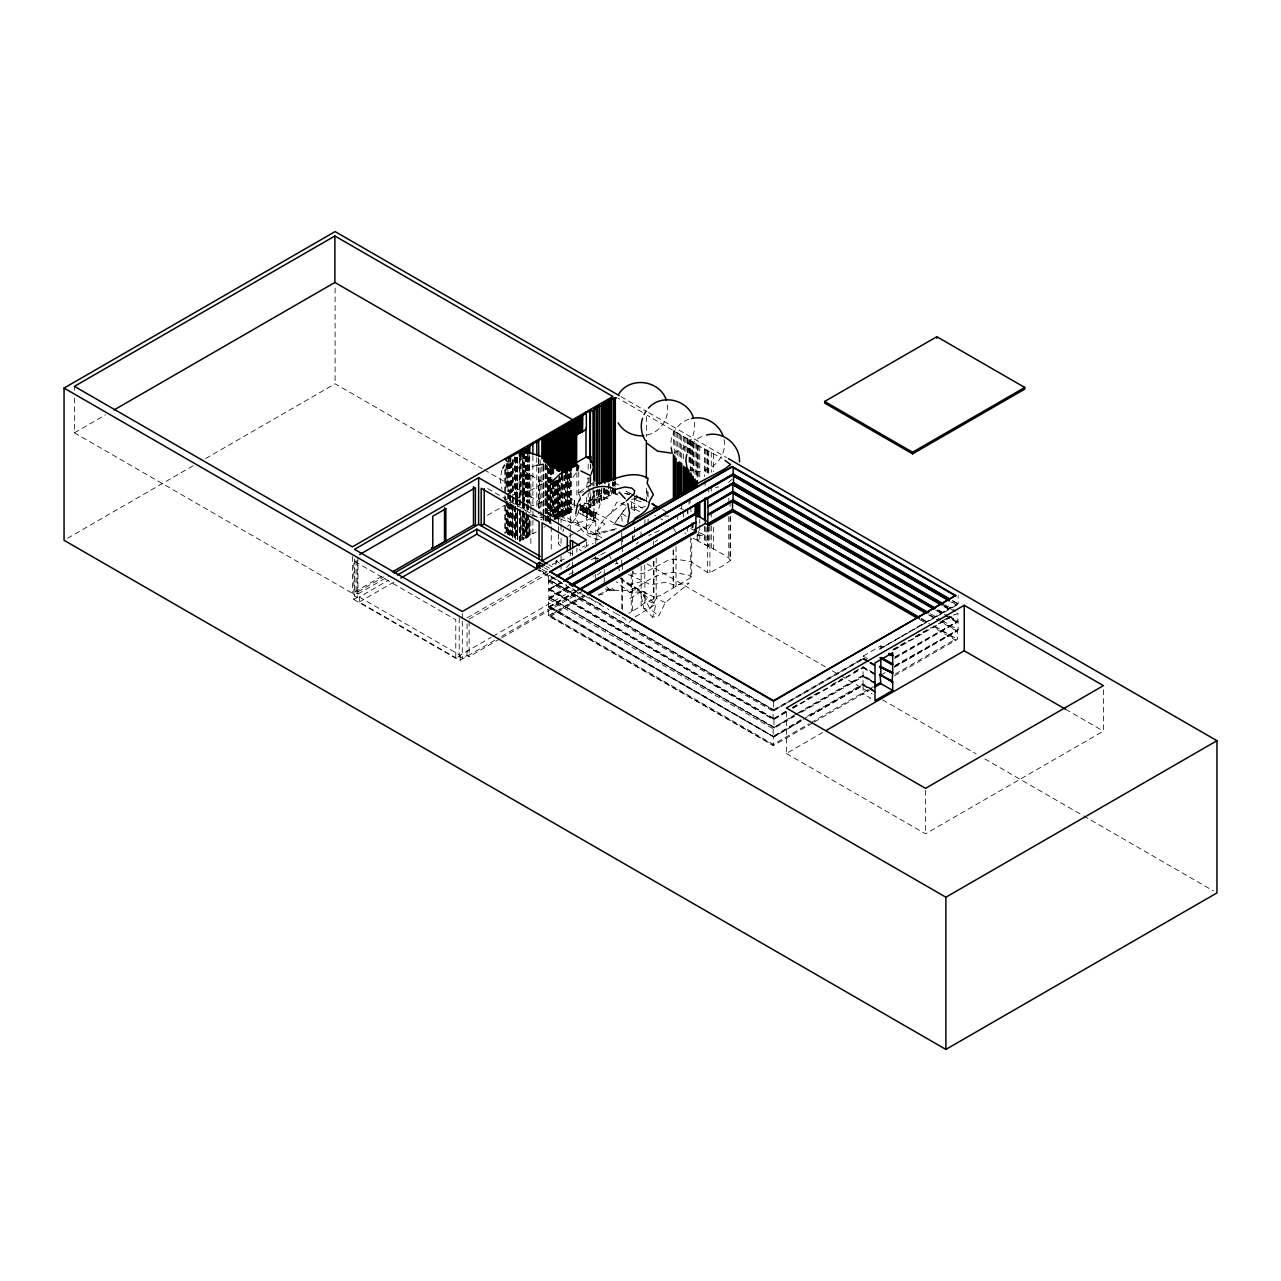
<?xml version="1.0" encoding="UTF-8"?>
<svg xmlns="http://www.w3.org/2000/svg" width="1281" height="1281" viewBox="0 0 1281 1281"><rect width="100%" height="100%" fill="white"/><g stroke="black" fill="none" stroke-linecap="round" stroke-linejoin="round"><path stroke-width="0.75" stroke-dasharray="5 3.75" d="M639.603 511.599L631.453 507.132L631.661 501.431M634.527 536.723L634.607 534.962M578.756 510.382C577.843 516.964 572.943 522.792 567.451 526.251M555.922 564.665L556.306 560.758L561.526 561.686M561.35 474.611L561.35 516.323L562.743 516.435L567.643 513.585L567.483 473.746M641.173 565.994L641.124 606.105L628.683 613.279M599.716 489.118L599.684 502.184L598.819 501.736L601.638 501.047L601.782 488.061M586.602 487.629L587.915 477.957M616.369 528.653C607.098 530.83 597.298 536.739 587.659 533.2L586.81 530.814L591.165 524.73L594.016 517.988L590.045 509.79L588.203 508.797L588.203 493.281M553.872 479.494C553.68 492.545 543.592 504.522 530.478 505.995M633.422 571.47L633.166 573.071L634.848 573.936L642.902 573.536L669.194 559.717L675.984 559.237L690.747 561.478L707.64 572.591L709.898 572.639L722.836 565.882L730.522 560.341L730.57 516.275M558.564 524.618L559.317 495.379L563.848 484.842L571.374 479.27L576.722 472.016M560.47 545.93L558.564 543.865L559.317 539.669M520.182 541.287L519.958 540.342L526.667 538.196L526.667 512.368M501.928 469.935L500.118 479.494L501.928 489.054M526.667 538.196L529.677 535.362L529.677 519.478M641.173 605.737L644.743 602.775L655.392 598.515L658.178 595.905L659.955 595.841L691.74 577.058L691.74 538.548M628.555 574.545L650.652 584.744L665.544 582.311L674.414 585.049L689.306 583.063L665.287 602.582L658.738 615.825L652.734 617.218L655.984 604.072L640.388 591.934L629.515 592.334L616.193 581.686M567.483 513.473L569.597 512.848L569.597 473.105M597.298 489.614L597.298 503.545L596.53 502.921L599.684 502.184M697.184 477.012L697.344 444.667L647.289 415.316M730.522 560.341L728.313 557.587L715.983 550.254L697.184 540.694L697.344 534.225M687.289 452.769C689.69 444.843 696.175 438.198 704.054 435.668M579.14 504.25C587.531 510.094 595.665 512.56 605.08 517.652L613.359 522.776M562.839 531.615L563.848 529.117M597.09 540.278C594.016 522.008 613.183 512.096 624.712 502.024M610.845 513.665L616.85 502.056L627.37 505.819L613.711 524.762M551.631 482.184C526.651 526.523 608.459 540.918 600.068 490.959M601.782 500.006L604.824 499.206L604.488 487.997M665.287 602.582L656.4 598.371L649.867 608.859L643.863 608.427L640.388 591.934L627.946 599.796M579.412 509.566L584.744 511.535L593.087 503.705L599.092 494.61L605.096 490.495L618.419 495.219M532.944 511.407L532.896 533.729L529.677 535.362M615.905 521.479L626.169 507.308M583.031 506.876L583.031 515.314C587.595 517.124 590.541 520.246 595.521 521.063L595.521 512.608M583.031 515.314L582.759 506.347M607.322 489.806L607.322 497.765L606.297 497.028L613.311 494.306L613.311 488.333M574.16 507.292L574.288 500.359L509.646 462.745M566.634 567.563L570.237 563.24M588.203 508.797L590.797 507.308L589.852 506.587L590.381 494.082M581.782 506.652L588.203 500.695L594.704 498.869L610.717 490.623M636.225 544.105L638.386 542.039M557.779 481.015L557.779 518.757L558.868 518.789L562.375 517.572L562.375 475.843M579.332 549.421L581.27 550.846M577.074 507.148L581.878 502.712L590.749 504.17L599.092 494.61L607.963 498.853M655.231 541.991L657.633 539.781M632.862 619.027L629.259 622.278L620.372 615.697M728.585 482.473L732.172 479.27M584.841 547.964L588.203 544.969L593.071 543.624M645.304 500.599L637.858 496.836L634.864 499.366L642.293 499.222L649.739 502.921M597.779 489.806L594.224 491.376L590.749 504.17L584.744 511.535L569.324 501.031L557.315 506.027L545.306 509.246L560.197 514.546L569.068 522.056L583.944 527.82L592.831 534.817L604.84 524.057L579.685 508.045M601.381 571.79L596.882 575.281L593.151 576.05M635.264 616.866L655.984 604.072L648.538 601.285L640.388 591.934M580.789 499.286L578.628 492.464L593.343 483.081M74.426 397.975L74.426 432.818L105.474 414.9M67.509 538.292L193.543 465.531M205.617 458.55L335.11 383.788L482.377 468.814M74.426 432.818L352.419 593.311L383.339 575.457M487.453 515.346L504.634 505.435M506.347 504.442L513.217 500.471M514.946 499.478L549.293 479.654M356.054 560.165L356.054 592.879L383.692 576.93M357.239 560.87L357.239 597.506L354.549 595.953L389.04 576.034M500.07 638.771L469.134 656.641L467.053 655.424L462.313 658.162L459.206 656.368L455.78 658.354L455.78 619.78L353.828 560.902L353.828 599.476L357.239 597.506M494.706 640.292L460.151 660.243L359.321 602.038L359.321 597.026L388.703 580.053M359.321 602.038L395.621 581.078M552.015 517.028L570.269 506.475L572.959 508.029M551.07 524.105L550.286 517.188M590.381 506.027L594.736 505.034L594.736 491.103M612.574 487.917L612.574 493.89L618.259 493.825M568.972 536.387L575.601 532.56M577.267 531.599L595.521 521.063M582.487 547.147L584.873 545.77M467.053 617.906L547.836 571.278M469.134 619.123L548.204 573.472M548.668 575.521L548.668 580.453L553.84 577.459M549.053 580.661L553.344 578.195M786.278 711.708L773.084 719.33L548.396 589.596L548.396 581.526L555.057 577.763M569.02 574.529L574.048 571.63M560.502 582.599L548.396 589.596L561.286 582.311M561.959 582.695L549.901 589.052M548.86 597.49L773.932 727.432L773.932 719.458L548.86 589.516L548.86 597.49L567.835 586.522M549.437 597.811L568.652 586.714M575.906 591.198L548.476 607.034L773.66 736.975L773.66 745.462L548.572 615.52L548.476 599.076L569.052 587.194M548.668 599.172L568.652 587.643M359.321 597.026L460.151 655.231L491.247 637.265M492.977 636.273L574.224 589.372M548.572 607.114L577.203 590.781M549.245 607.498L576.898 591.534M501.624 636.289L577.667 592.382L538.66 569.869M501.8 637.778L584.296 590.157M548.572 615.52L583.143 595.569M812.586 722.98L773.372 745.606L550.045 616.673L550.045 615.44L584.424 595.585M550.045 616.673L586.154 595.825M868.198 661.636L863.106 658.69L863.106 656.096L880.816 645.864L885.908 648.81M773.18 710.058L863.298 658.034L868.87 661.252M952.6 601.061L958.252 604.248L879.775 649.019L957.676 603.543M548.668 580.453L773.66 710.331L863.778 658.306M879.775 649.019L958.156 603.815L958.156 595.617M773.084 719.33L773.084 711.259L863.778 658.802M785.669 711.291L773.66 718.753M792.539 707.32L797.679 704.358M806.261 699.394L820 691.468M832.026 684.534L842.322 678.578M854.331 671.644L862.914 666.696L875.467 673.934M893.161 649.227L908.453 640.404M915.242 636.481L930.534 627.658M942.432 620.789L949.221 616.866M792.539 707.849L863.586 667.081M892.857 650.172L954.809 614.4M773.932 719.458L786.278 712.236M793.099 708.281L863.586 667.593M894.506 649.739L957.868 613.151L957.868 621.237L894.506 657.826M795.997 714.045L773.66 727.656L798.159 713.453M797.711 713.053L863.01 675.343L875.467 682.533M894.875 656.945L956.427 622.134L944.369 615.168M799.424 712.78L863.586 675.679M801.442 720.242L773.18 736.559L773.18 728.793L794.732 716.143M801.57 712.204L863.586 676.4M894.57 658.514L958.156 621.797L958.156 629.756L894.442 666.536M800.977 719.762L773.388 736.431M807.879 715.791L863.042 683.942L875.563 691.164M894.859 665.56L956.25 630.844L940.734 621.893M803.155 719.249L863.682 684.31M894.442 666.744L957.483 630.348M774.028 736.799L549.629 606.489L774.028 736.799L801.442 720.867L773.66 736.975M875.003 692.236L863.106 685.367L808.295 716.912L863.682 685.031M880.816 675.135L885.924 672.189M894.442 667.273L957.483 630.876L940.734 621.157M550.045 615.44L773.372 744.373L809.176 723.701M810.873 722.724L873.29 686.696M895.275 673.998L955.738 639.091L955.738 640.324L933.273 627.354M814.284 721.988L873.29 687.929M894.442 675.728L957.483 639.331L957.483 630.14M869.703 698.785L870.696 698.209L862.017 693.197L862.017 694.43M786.342 711.948L786.342 753.484L822.61 732.54M786.342 753.484L925.506 833.835L1103.421 731.131L1103.421 687.609M591.133 559.797L599.188 555.586M600.805 554.737L605.641 552.207M659.315 530.558L648.666 535.426M629.515 592.334L635.52 589.516L641.525 591.678L649.867 608.859L658.738 615.825M552.928 516.067C568.412 510.703 575.073 490.095 565.914 476.596M558.34 479.783L558.34 519.51L557.475 519.878L557.475 480.151M688.938 419.239C677.761 422.778 669.659 434.739 671.052 446.412M621.557 503.529L624.952 502.2M631.725 499.542L637.73 497.268L647.658 501.528M641.781 581.494L629.772 584.6L656.4 598.371M564.505 558.884L552.495 564.425L556.306 560.758L561.366 564.745M645.288 506.299L641.621 507.612L631.453 507.132M615.024 564.072L618.018 562.983M592.831 534.817L607.706 530.334L616.593 529.886M536.707 465.323C523.128 468.125 514.001 483.417 517.46 496.724M647.033 434.996C661.412 432.305 670.892 416.053 666.648 402.154M674.046 452.353C689.274 449.519 698.257 432.017 693.357 417.654M580.069 506.668L593.087 503.705M654.703 515.426L655.664 515.538M715.439 487.565L718.753 486.892M543.865 527.003L545.258 526.779M536.371 531.855L532.896 533.729M604.488 497.957L607.322 497.765M593.824 492.16L593.824 504.106L597.298 503.545M578.628 492.464L584.2 491.616M571.214 472.737L571.214 512.48L569.597 512.848M596.033 491.231L605.096 490.495M697.36 535.714L704.966 535.186L697.809 531.935M566.826 585.337L565.578 584.536M578.211 512.368L583.095 515.25M697.184 445.164L721.924 458.262M664.359 515.971L668.874 516.163M593.84 558.148L601.285 558.66M539.942 517.54L543.432 517.812M624.423 493.297L627.418 493.761L623.703 492.945M679.811 508.637L683.526 509.246M604.968 588.956L614.624 590.653L610.188 586.698L604.184 593.792L596.754 595.505L607.194 590.637L614.624 590.653L605.561 588.587M572.751 509.646L567.979 508.221L558.564 499.59M572.751 553.92L567.979 552.511M625.897 493.601L628.859 494.194M630.668 501.495L643.654 508.893M599.204 539.637C586.106 538.164 576.018 526.187 575.81 513.137M520.278 505.226L513.569 502.776L506.844 497.188M533.921 516.067L536.707 516.771M625.769 493.633L629.644 494.658M631.565 495.171L639.299 497.188L646.745 501.191M556.082 579.3L549.357 577.107L537.86 569.821M687.16 469.262C707.336 478.518 730.907 456.709 722.948 435.764M595.793 601.846L590.461 598.948M576.882 591.101L570.461 587.547M592.639 484.09L586.602 481.8M606.634 586.682L608.923 589.692L622.438 590.941L636.225 588.395C649.531 578.259 665.912 568.652 683.381 574.288L686.2 573.872L691.74 577.058M636.289 500.311L643.735 502.632M619.924 615.601L615.36 613.199M634.768 496.259L649.611 502.536M660.644 518.773L662.709 519.91M586.97 597.346L589.372 598.275M614.704 612.67L613.135 611.87M559.285 581.254L560.598 581.958M603.559 606.602L595.681 602.134M684.727 532.864L686.008 533.36M586.618 596.85L584.36 595.505M581.27 593.631L579.028 592.479M642.373 412.258L618.259 398.295M529.982 514.322L532.608 515.49M636.401 496.211L640.868 498.213L636.433 495.395M690.635 528.669L696.015 531.119M630.428 493.457L625.977 491.392L633.422 494.882M539.413 569.837L547.724 574.432M647.529 593.936L632.638 586.634L620.773 578.804M614.24 482.793L619.556 485.467M638.643 589.756L617.762 576.466M596.706 601.894L601.141 604.216M637.858 496.836L642.293 499.222L639.299 497.188M581.894 594.256L583.544 595.153M620.981 396.63L646.953 411.633M648.698 412.626L726.647 457.637M952.504 600.549L958.156 603.815M952.76 602.406L956.202 604.952L951.03 601.974M945.522 605.064L955.866 611.037M943.392 604.888L955.482 611.87M943.969 605.993L950.854 609.964M943.969 606.586L950.854 610.573M938.829 610.236L947.476 615.248M949.221 616.241L957.868 621.237M937.372 609.804L942.576 612.798M949.493 616.802L958.156 621.797M937.468 610.477L942.64 613.455M944.369 614.448L956.427 621.413M935.738 610.204L942.64 614.175M930.454 613.759L940.846 619.764M942.576 620.757L958.156 629.756M929.798 614.88L939.021 620.164M928.677 614.928L939.021 620.901M921.295 618.435L928.197 622.422M935.082 626.393L957.483 639.331M921.167 619.123L931.543 625.112M933.273 626.121L955.738 639.091M919.438 619.364L926.355 623.351M1065.616 709.306L1103.421 731.131M693.133 538.356L697.344 540.198M863.106 656.096L869.175 659.603M870.568 662.229L875.66 665.175M868.87 661.733L863.298 658.034M870.568 662.725L875.66 665.656M869.895 662.613L875.003 665.56M863.106 659.187L868.198 662.117M869.895 663.11L875.003 666.04M862.914 667.209L875.467 674.463M875.003 674.735L863.106 667.865L863.01 676.064L875.467 683.269M863.106 675.952L875.003 682.821M875.003 683.542L863.106 676.672L863.042 684.662L875.563 691.9M863.106 684.63L875.003 691.5M484.106 469.807L601.91 537.828M634.832 556.835L640.036 559.829M646.953 563.832L825.412 666.857M832.33 670.86L839.263 674.863M840.993 675.856L872.185 693.87M882.577 699.874L976.138 753.885M984.801 758.88L1081.821 814.892M1083.55 815.901L1213.491 890.919M487.629 488.541L542.135 520.006M548.796 564.825L552.191 566.746M546.25 566.298L549.613 568.236M544.569 567.835L547.932 569.789M542.023 569.308L547.067 572.223M774.509 710.427L549.901 580.165L774.028 710.058M548.396 581.526L773.084 711.259M549.725 588.94L774.316 718.609M549.245 589.276L774.316 719.233M774.22 727.272L549.725 597.651L774.22 727.992M548.476 599.076L773.18 728.793M773.18 736.559L548.764 607.194M356.054 592.879L357.959 593.968L357.959 557.427M353.828 599.476L455.78 658.354M662.533 509.534L667.497 512.48M549.101 575.057L554.801 578.5M589.308 597.619L592.27 599.444M587.178 509.342L587.339 517.892L587.13 508.957M626.201 516.339L621.365 513.265L622.39 523.128M630.588 507.884L637.025 512.016M626.633 583.512L635.52 589.516M620.805 578.644L623.767 581.142L621.813 577.827M574.16 500.535L574.961 501.608M561.35 516.323L562.375 517.572M525.738 510.943L520.935 505.499M556.787 579.685L558.884 580.998M607.546 608.555L608.731 609.708M643.863 608.427L652.734 617.218M593.824 504.106L594.736 505.034M569.324 501.031L574.561 506.812M597.09 530.654L600.116 533.601L600.261 537.572M673.246 527.724L675.776 532.352M608.907 554.657L611.389 559.589M615.601 559.012L617.362 564.361M617.954 566.138L619.716 571.486M552.079 469.935L552.96 473.81M615.328 493.137L615.328 481.416M925.506 790.329L925.506 833.835M880.816 645.864L880.816 648.474M863.106 685.271L863.106 693.822M773.66 702.132L773.66 710.331M773.372 744.373L773.372 745.606M730.042 501.399L730.042 507.276M730.042 516.996L730.042 559.669M728.857 498.277L728.857 504.25M728.745 516.515L728.745 558.308M713.405 453.65L713.405 471.568M713.405 527.292L713.405 549.197M711.275 452.225L711.275 472.129M711.275 486.059L711.275 492.032M711.275 511.936L711.275 517.908M711.275 525.867L711.275 547.772M709.898 526.091L709.898 572.639M708.729 451.264L708.729 473.169M708.729 487.1L708.729 493.073M708.729 526.907L708.729 546.811M707.865 450.496L707.865 474.37M707.865 526.123L707.865 546.026M707.544 450.047L707.544 475.924M707.64 526.059L707.64 572.591M706.904 449.775L706.904 475.651M706.904 527.404L706.904 545.322M705.271 449.327L705.271 475.203M705.271 526.955L705.271 544.857M705.094 480.503L705.094 486.412M704.614 448.606L704.614 476.484M704.614 526.235L704.614 544.153M699.762 445.772L699.762 479.606M699.762 519.413L699.762 523.401M699.762 525.386L699.762 541.319M698.305 445.212L698.305 479.046M698.305 530.798L698.305 540.742M697.344 444.667L697.344 476.516M697.184 534.721L697.184 540.694M696.416 443.674L696.416 477.525M695.135 443.258L695.135 477.092M693.806 443.226L693.806 473.073M693.133 442.826L693.133 470.687M693.133 522.44L693.133 528.589M692.541 441.449L692.541 471.312M692.541 523.064L692.541 529.037M691.836 441.08L691.836 470.928M691.836 522.68L691.836 528.653M690.907 441L690.907 470.864M690.907 506.684L690.907 512.656M690.747 537.7L690.747 576.21M690.251 440.04L690.251 469.903M690.091 498.037L690.091 504.009M689.915 439.815L689.915 465.692M689.018 439.575L689.018 465.435M689.018 499.286L689.018 505.242M687.977 439.319L687.977 453.25M687.977 508.973L687.977 514.946M687.337 438.678L687.337 452.609M687.337 508.349L687.337 514.322M687.337 526.267L687.337 532.223M686.008 437.83L686.008 453.746M684.727 437.317L684.727 453.25M683.526 436.293L683.526 460.183M683.526 511.936L683.526 517.908M681.732 435.636L681.732 459.527M681.732 503.305L681.732 509.278M680.643 434.579L680.643 460.455M679.122 433.891L679.122 459.767M677.713 432.754L677.713 456.644M677.713 514.37L677.713 520.342M676.096 432.402L676.096 454.291M676.032 546.667L676.032 586.41M674.703 431.329L674.751 454.115M673.422 430.656L673.422 446.589M673.278 550.093L673.278 587.835M673.198 549.773L673.198 587.515M656.192 558.132L656.192 597.875M653.999 561.27L653.999 599.012M653.502 561.302L653.502 599.044M653.39 541.206L653.39 545.082M648.09 491.936L648.09 497.749M648.09 519.077L648.09 524.906M647.145 490.927L647.145 498.677M646.345 416.581L646.345 436.485M646.345 488.237L646.345 502.168M644.935 519.67L644.935 525.626M644.743 565.033L644.935 603.111M641.06 531.935L641.06 537.892M634.607 496.452L634.607 513.793M634.607 527.26L634.607 533.04M633.166 536.211L633.166 542.039M632.654 535.65L632.654 541.607M632.654 570.894L632.654 611.133M631.213 573.904L631.277 611.79M622.534 536.627L622.534 544.585M622.534 546.571L622.534 552.527M622.534 564.441L622.534 570.397M622.534 578.355L622.534 610.14M621.765 532.528L621.765 538.404M621.765 540.374L621.765 548.22M621.765 559.989L621.765 565.866M621.765 577.523L621.765 610.268M615.072 481.656L615.072 493.297M614.223 481.832L614.223 485.819M614.223 487.805L614.223 493.777M613.311 482.361L613.311 486.348M612.926 481.768L612.926 485.739M612.926 487.741L612.926 493.713M612.574 481.944L612.574 485.931M611.453 490.351L611.453 494.322M610.637 486.844L610.637 494.802M609.196 483.273L609.196 495.219M608.619 483.706L608.619 495.651M608.235 490.191L608.235 496.163M606.297 489.07L606.393 497.3M605.801 489.774L605.801 497.733M604.824 489.262L604.824 499.206M604.2 488.477L604.2 498.421M604.248 569.725L604.248 575.505M604.248 577.427L604.248 583.207M603.655 487.949L603.655 499.878M601.638 489.102L601.638 501.047M599.044 489.534L599.092 502.52M598.819 489.806L598.819 501.736M597.09 557.619L597.09 563.384M596.61 490.719L596.53 502.921M595.793 512.448L595.793 545.482M595.681 556.434L595.681 562.391M595.681 574.32L595.793 580.469M594.016 481.128L594.016 488.894M594.016 490.831L594.032 520.919M593.888 512.192L593.888 520.646M593.631 511.968L593.631 520.422M593.343 511.76L593.343 520.214M593.007 482.152L593.007 486.123M593.007 488.109L593.007 506.027M592.895 511.679L592.895 520.134M592.014 511.583L592.014 520.038M591.454 511.567L591.454 520.022M590.797 464.635L590.797 468.51M590.797 476.276L590.797 485.979M590.797 493.729L590.797 507.308M590.941 511.455L590.941 519.91M590.605 511.391L590.605 519.846M590.381 464.218L590.381 468.205M590.381 478.149L590.381 486.123M590.077 510.607L590.205 519.686M589.852 476.724L589.852 486.684M589.852 488.669L589.852 506.587M589.836 510.046L589.836 518.501M589.596 509.806L589.596 518.261M589.116 509.662L589.116 518.1M588.203 464.186L588.203 470.015M588.203 477.765L588.203 491.344M587.995 509.518L587.995 517.972M586.954 508.685L586.954 517.14M586.602 497.316L586.602 532.223M586.394 508.173L586.394 516.611M586.378 541.863L586.378 545.738M586.09 507.981L586.09 516.419M585.609 507.836L585.609 516.275M585.033 507.676L585.033 516.131M584.456 507.612L584.456 516.067M583.848 507.612L583.848 516.067M583.64 507.548L583.64 516.003M583.512 507.452L583.512 515.907M582.455 506.075L582.455 514.53M582.07 505.867L582.07 514.322M580.966 505.563L580.966 514.017M580.181 505.21L580.293 513.969M578.756 471.872L578.756 496.9M576.898 472.609L576.898 497.636M576.882 548.316L576.882 552.207M574.529 500.839L574.609 507.884M574.288 500.359L574.288 508.813M572.623 550.43L572.623 560.213M572.623 562.167L572.623 568.027M572.623 569.981L572.623 575.842M570.798 472.641L570.798 512.368M570.429 472.673L570.269 531.295M570.269 533.2L570.269 542.744M570.253 551.807L570.253 555.714M569.388 473.794L569.388 513.521M569.004 474.018L569.004 513.745M568.348 473.874L568.348 513.601M567.723 473.778L567.579 514.113M566.859 474.723L566.859 514.466M565.962 472.993L565.962 514.706M565.834 473.169L565.834 514.882M565.465 473.65L565.465 515.362M564.937 475.747L564.937 515.49M564.361 475.699L564.361 515.442M564.168 475.795L564.168 516.179M564.056 475.683L563.848 516.291M562.743 474.707L562.743 516.435M561.831 475.059L561.783 517.924M561.558 474.627L561.59 516.547M561.062 492.689L561.062 522.488M561.062 524.473L561.062 530.43M561.062 538.388L561.062 546.33M561.062 556.258L561.062 562.231M561.062 564.216L561.062 570.173M560.149 478.069L560.149 517.812M559.909 476.532L559.845 518.373M559.765 476.308L559.573 518.757M559.333 477.044L559.333 518.773M558.868 477.076L558.868 518.789M558.564 526.539L558.564 532.32M558.564 534.241L558.564 543.865M558.116 481.048L558.02 518.885M556.931 480.327L556.931 518.084M556.482 480.263L556.386 519.045M556.242 480.983L556.242 518.725M555.826 480.135L556.018 518.116M555.538 481.784L555.538 519.542M554.753 481.528L554.753 519.269M554.401 481.768L554.369 519.766M554.193 481.4L554.145 519.253M553.744 468.286L553.744 476.244M553.744 484.186L553.744 517.956M553.136 469.262L553.136 475.219M553.136 483.177L553.136 516.948M552.383 468.43L552.383 476.372M552.495 482.793L552.559 517.284M552.127 468.446L552.079 476.628M552.079 478.614L552.079 516.371M551.599 469.535L551.599 477.493M551.599 479.478L551.599 515.234M551.23 468.382L551.118 477.877M551.118 479.863L551.07 516.147M551.262 526.683L551.262 552.495M550.974 470.127L550.974 478.069M550.974 480.055L550.974 515.827M550.478 468.382L550.478 516.067M550.622 517.124L550.478 524.009M550.286 469.503L550.286 515.202M550.157 468.574L550.157 478.502M550.157 480.487L550.157 516.243M550.157 518.229L550.157 524.201M549.389 468.718L549.389 516.403M549.389 518.389L549.389 524.345M548.812 468.702L548.684 514.978M548.812 516.387L548.684 522.936M548.38 468.798L548.38 514.498M548.38 516.483L548.38 522.44M548.156 468.718L548.156 514.402M548.156 516.387L548.156 522.344M547.804 468.366L547.804 514.065M547.804 516.051L547.804 522.008M547.451 465.932L547.483 513.841M547.451 515.602L547.483 521.783M546.779 465.003L546.779 514.658M546.779 516.643L546.779 522.6M545.93 464.683L545.93 520.31M545.61 464.683L545.53 520.646M545.226 464.475L545.258 520.823M543.865 465.419L543.865 513.105M543.865 515.09L543.865 521.047M543.688 465.836L543.672 511.872M543.672 513.857L543.672 519.814M543.288 465.483L543.304 513.281M543.288 515.138L543.304 521.223M543.176 466.396L543.176 512.08M543.176 514.065L543.176 520.038M541.863 466.636L541.863 510.334M541.863 512.32L541.863 520.278M540.134 459.751L540.278 466.012M540.134 467.693L540.278 515.683M539.413 480.439L539.413 508.253M538.805 458.79L538.805 508.461M538.612 458.342L538.612 466.284M538.612 468.27L538.612 513.969M536.787 457.493L536.851 507.308M532.88 455.636L532.896 509.902M530.846 475.411L530.846 505.21M530.846 507.196L530.846 513.153M530.846 521.095L530.846 546.923M529.677 455.908L529.677 503.577M529.389 457.157L529.389 502.841M529.389 520.726L529.389 536.627M528.893 455.444L528.893 503.129M528.893 521.015L528.893 536.899M528.252 457.173L528.252 502.873M528.252 504.858L528.252 512.8M528.252 514.786L528.252 536.643M527.868 457.141L527.868 502.841M527.868 504.826L527.868 512.768M527.868 514.754L527.868 536.611M527.708 457.045L527.66 502.857M527.708 504.73L527.66 512.8M527.708 514.658L527.66 536.643M527.468 455.716L527.468 503.385M527.468 505.371L527.468 513.329M527.468 515.314L527.468 537.155M527.035 456.164L527.035 501.848M527.035 519.734L527.035 537.604M526.635 456.452L526.635 502.152M526.635 504.138L526.635 510.094M526.379 456.596L526.235 500.343M526.235 512.272L526.235 538.1M526.091 456.58L526.091 500.295M526.091 518.165L526.091 538.036M525.418 456.58L525.418 500.279M525.418 518.165L525.418 538.02M525.066 456.58L525.066 500.279M525.066 518.165L525.066 538.036M524.618 453.474L524.618 501.159M524.778 502.68L524.618 511.087M524.778 512.256L524.618 538.901M524.137 453.522L524.137 501.191M524.137 503.177L524.137 511.119M524.137 513.121L524.137 538.933M523.849 453.602L523.849 501.287M523.849 503.273L523.849 511.215M523.849 513.201L523.849 539.029M523.529 453.602L523.529 499.286M523.529 501.271L523.529 509.214M523.529 511.215L523.529 539.029M523.353 453.922L523.305 499.878M523.353 501.608L523.305 509.806M523.353 511.535L523.305 539.605M523.032 451.585L523.128 499.414M523.032 501.255L523.128 509.342M523.032 511.183L523.128 539.141M522.728 451.601L522.856 500.247M522.728 501.271L522.856 510.174M522.728 511.199L522.856 539.974M522.424 454.723L522.424 500.407M522.424 502.392L522.424 508.349M522.424 516.307L522.424 540.15M521.287 454.995L521.287 498.693M521.287 516.579L521.287 540.422M520.598 455.027L520.598 498.741M520.598 514.626L520.598 540.454M520.038 457.317L520.15 497.829M520.182 499.574L520.15 507.756M520.182 509.502L520.15 541.543M519.894 455.043L519.894 498.741M519.926 499.942L519.798 508.573M519.926 509.886L519.926 541.671M519.429 458.342L519.429 498.085M519.429 500.07L519.429 508.013M519.429 509.998L519.429 541.783M517.652 458.55L517.796 506.555M517.652 508.221L517.796 540.326M517.636 457.205L517.636 506.86M517.62 508.333L517.62 540.118M517.22 457.461L517.22 497.188M517.22 499.174L517.22 505.13M517.22 513.089L517.22 538.901M516.98 457.589L516.98 497.332M516.98 499.318L516.98 505.274M516.98 513.217L516.98 539.045M516.675 457.621L516.675 497.348M516.675 499.334L516.675 505.29M516.675 513.249L516.675 539.077M515.987 457.605L515.987 497.332M515.987 499.318L515.987 505.274M515.987 513.233L515.987 539.045M515.651 457.637L515.651 497.364M515.715 497.973L515.651 505.306M515.715 511.872L515.715 539.685M515.474 458.662L515.474 494.418M515.474 506.331L515.474 540.118M515.058 456.997L515.058 494.738M515.058 506.652L515.058 540.422M514.642 457.141L514.642 494.898M514.642 506.812L514.642 540.582M513.361 459.431L513.361 495.187M513.361 497.172L513.361 503.129M513.361 505.114L513.361 538.885M512.608 459.463L512.736 495.539M512.608 497.204L512.736 503.481M512.608 505.146L512.608 538.933M512.512 460.487L512.512 494.274M512.512 496.259L512.512 502.216M512.512 510.158L512.512 537.972M511.936 462.633L511.936 492.432M511.936 504.346L511.936 536.131M511.455 462.681L511.455 492.48M511.455 504.394L511.455 536.179M510.607 462.713L510.462 493.265M510.543 494.642L510.462 536.979M510.11 463.642L510.11 493.441M510.11 495.427L510.11 537.139M509.454 463.738L509.454 493.537M509.454 495.523L509.454 537.251M508.765 463.802L508.765 491.616M508.765 493.601L508.765 501.544M508.765 503.529L508.765 535.314M508.157 463.802L508.045 491.808L507.933 463.898M508.157 493.601L508.045 501.736M508.157 503.529L508.045 535.506L507.933 503.625M507.933 493.697L507.933 501.64M507.692 465.211L507.692 491.023M507.692 502.953L507.692 534.737M507.276 463.37L507.276 489.198M507.276 501.127L507.276 532.912M506.652 463.418L506.652 489.246M506.652 501.159L506.652 532.944M506.107 465.323L506.107 489.166M506.107 501.095L506.107 532.88M505.13 469.102L505.13 494.61M505.13 496.564L505.13 500.487M505.13 506.331L505.13 533.296M504.986 469.871L504.986 493.697M504.986 495.699L504.986 503.641M504.986 505.627L504.986 533.44M469.134 621.093L469.134 656.641M467.053 623.831L467.053 655.424M462.313 613.487L462.313 619.315M462.313 621.269L462.313 658.162M460.151 655.231L460.151 660.243M459.206 617.794L459.206 656.368M354.549 559.06L354.549 595.953M352.419 556.53L352.419 593.311M335.11 288.097L335.11 383.788M74.426 386.366L74.426 390.225"/><path stroke-width="1.5" d="M576.482 435.54C577.107 432.273 585.769 432.177 585.993 428.046L585.993 457.109L576.306 462.697M597.298 485.627L597.298 408.015L593.824 408.559L594.736 409.488L593.007 410.496L590.381 410.48L590.797 411.761L585.993 411.986L585.993 413.603L576.626 418.327L575.169 420.376L575.169 465.483C571.326 465.948 568.091 470.784 576.898 464.907L578.756 466.092L577.683 470.607M572.335 467.101L572.223 421.017L571.438 422.938L569.469 422.89L569.597 471.12M545.226 462.489L545.226 436.661L538.612 440.456L538.805 456.805M567.483 471.76L567.483 424.075L565.722 424.988L565.722 472.657M601.638 483.129L601.638 405.517L601.782 404.476L604.824 403.675L604.488 402.41L607.322 402.218L606.297 401.481L611.453 398.791L613.311 398.775L613.311 480.375M575.81 513.137L577.619 503.577M686.744 454.483L685.815 460.135L687.256 469.743M633.166 522.648L635.152 518.052C641.333 514.065 649.451 510.286 649.195 501.688L653.39 494.658L647.145 483.161L648.09 478.357C630.893 468.782 613.503 480.807 596.45 483.738M556.018 468.446L555.826 430.48L556.386 431.633L552.079 432.93L553.136 433.506L553.136 467.277M538.805 440.904L532.88 443.722L526.667 448.798L522.728 449.615L523.305 454.179M523.353 449.951L510.479 456.789L510.462 461.48M627.77 522.696L629.563 513.137L627.77 503.577M591.165 474.29L594 465.74L589.292 458.262L588.203 458.374L590.797 456.885L590.797 462.697M578.243 434.195L578.452 417.254M569.388 469.823L569.469 422.89M601.638 405.517L596.61 407.134L597.298 408.015M642.582 418.214C640.18 425.404 641.173 433.763 645.176 440.184M559.333 471.088L559.477 428.35C561.142 430.096 556.45 428.575 558.34 430.112L558.34 469.855M565.722 424.988L565.465 471.664M673.422 454.547L673.422 498.341L651.26 510.895C645.704 513.217 641.845 516.435 636.513 518.789L623.927 526.667L615.729 524.201M673.278 498.437L692.236 486.924C700.899 480.999 713.309 475.395 724.95 468.766L730.57 464.523L724.982 460.375M502.793 468.302L504.522 465.051M578.452 501.976L580.245 498.613M644.103 414.532L645.88 411.217M575.169 465.483L576.594 464.731L576.626 418.327M572.223 421.017L575.169 420.376M551.631 482.184L560.678 473.362M550.974 466.156L551.118 434.163L550.286 433.747L550.286 467.517M618.819 393.924C630.124 375.99 660.067 380.105 666.36 400.296M648.442 408.127C661.188 393.475 687.497 399.208 693.357 417.654M582.535 495.443C589.772 487.196 601.958 484.33 612.19 488.109M626.217 501.063L634.191 493.633L634.607 490.687L631.709 488.061L624.856 486.988L612.622 490.143M728.393 458.646L1216.95 740.706L1216.95 892.921L945.89 1049.411L64.05 540.294L64.05 388.079L335.11 231.589L619.235 395.621M334.885 235.992L74.426 386.366L352.419 546.859L612.862 396.486L334.885 235.992L334.885 282.461L573.151 420.024M114.105 409.92L334.885 282.461M545.226 436.661L546.779 437.189L547.804 436.581L546.859 435.812L548.668 435.252L548.156 464.747M550.286 433.747L553.136 433.506M565.465 425.965L561.35 426.925L561.783 428.527L559.477 428.35M567.483 424.075L569.388 424.123M613.311 398.775L612.574 398.343L616.641 397.911M478.63 477.701L354.549 549.341L462.313 611.549L586.378 539.909L478.63 477.701L478.63 524.329L394.228 573.055M359.689 554.497L475.395 487.693L475.395 526.171L473.49 525.082L392.322 571.934M432.77 548.46L445.836 540.918L445.836 508.717L432.77 516.259L432.77 548.46L431.441 547.692M576.306 433.651L581.158 430.848M587.098 457.829L590.525 455.844M540.422 556.466L484.218 524.025L481.192 525.77L481.192 488.317L539.093 521.751L539.093 559.205M397.35 575.073L476.852 529.165L536.963 563.88L539.509 562.407L544.569 565.321M400.809 578.083L476.852 534.177L536.963 568.892L536.963 563.88M568.604 545.61L542.055 560.934L542.055 522.776L567.307 537.347L567.307 550.702M542.872 566.875L539.509 564.921L536.963 566.394L540.342 568.332M824.676 401.449L936.827 336.711L1024.752 387.47L1024.752 389.104L912.584 453.858L824.676 403.099L824.676 401.449L912.584 452.209L1024.752 387.47M549.981 571.598L732.172 466.412L955.706 595.457L773.5 701.203L549.981 571.598L773.5 700.659L955.706 595.457M549.981 572.159L732.172 466.957L955.706 596.017M557.299 575.473L733.18 473.922L949.045 598.563M556.787 576.21L732.075 474.995L949.301 600.421M556.675 576.706L733.549 474.594L949.157 599.076M563.96 580.597L733.549 482.697L943.793 604.072M563.672 581.11L732.796 483.305L732.796 491.296L935.37 608.251M565.401 580.709L707.753 497.765L708.121 514.658L732.204 500.759L926.948 613.199M708.409 498.149L732.268 484.378L940.526 604.6M571.294 584.536L696.079 513.153L572.095 585.657M732.796 491.296L707.753 506.475L733.084 491.856L933.913 607.802M572.095 584.728L696.079 513.153M572.479 585.209L696.079 514.081M708.217 506.748L732.396 492.801L934.025 609.212M707.753 514.434L733.084 499.814L928.725 612.766M577.619 590.221L696.175 522.104L580.357 589.548M578.932 589.788L696.175 522.104M707.833 524.922L707.833 515.218L732.508 500.983L732.508 509.39L919.566 617.442M707.833 515.218L732.204 501.495L925.234 612.942M694.654 529.677L705.367 523.481L708.761 525.45L732.764 511.583L917.708 618.371M586.602 593.567L696.175 531.071L696.175 532.304L587.867 594.832M732.508 509.39L707.833 523.641L708.761 524.169L733.437 509.966M587.867 593.599L696.175 531.071M964.241 605.289L786.342 707.993L925.506 788.343L1103.421 685.639L964.241 605.289L964.241 650.78L826.069 730.554M888.742 653.694L892.697 655.328L892.697 652.734L875.003 662.95L875.003 700.691L892.697 690.459L892.697 682.004L879.503 674.43L892.697 682.004M888.742 654.191L892.697 655.824L892.697 672.589L879.487 666.552L892.697 673.31L892.04 682.389M880.047 666.168L892.697 672.589M880.047 666.889L892.697 673.31M880.143 674.799L892.697 681.268M880.143 675.519L880.816 683.606L874.379 687.321M874.891 685.767L879.727 682.965L892.697 690.459M64.05 388.079L945.89 897.212L1216.95 740.706M548.156 434.932L550.974 434.371M510.462 457.509L505.13 459.303L507.74 461.913M555.826 430.48L558.34 430.112M536.707 465.323L543.432 464.282M691.452 418.631C704.422 415.14 718.481 423.29 722.948 435.764M706.584 435.044C722.996 430.48 740.226 444.907 739.505 461.8M653.358 508.173L656.977 507.58L652.621 503.657M585.993 457.109L590.797 456.885M643.735 435.668C633.695 436.661 623.11 431.745 618.179 422.826M670.732 453.026L657.585 451.136L647.193 443.482M530.478 452.994L540.438 456.212M580.837 470.912L590.573 475.635M651.837 503.833L658.626 507.372M949.301 600.981L732.075 474.995M734.525 484.298L800.113 522.168M803.571 524.153L815.661 531.135M819.103 533.136L839.824 545.082M843.266 547.083L924.402 593.92M927.86 595.921L939.95 602.887M942.24 605L732.268 484.378M934.025 608.475L732.396 492.801M919.438 618.131L732.764 510.35L732.764 511.583M964.241 650.78L1065.616 709.306M696.175 505.21L695.503 512.816M696.175 522.68L695.503 530.686M889.302 653.374L892.697 655.328M889.302 653.854L892.697 655.824M882.513 658.114L892.697 663.99M880.239 657.457L892.697 664.503M880.239 657.97L892.136 664.839M579.428 545.386L570.253 540.07L570.253 549.853M478.63 524.329L547.147 563.832M445.836 508.717L444.507 507.949L444.507 540.15L445.836 540.918M569.437 584.232L572.895 586.234M696.063 514.61L706.279 521.063M619.155 492.128L625.176 498.677M671.244 447.758L672.141 453.33M945.89 897.212L945.89 1049.411M936.827 336.711L936.827 338.344M912.584 452.209L912.584 453.858M880.816 657.649L880.816 665.72M880.816 666.456L880.816 674.414M733.549 476.212L733.549 482.697M733.18 467.373L733.18 473.922M733.084 491.856L733.084 499.814M708.761 524.169L708.761 525.45M705.367 498.037L705.367 523.481M704.614 498.373L704.614 520.262M699.762 501.512L699.762 517.428M698.305 502.937L698.305 516.867M697.344 480.487L697.344 484.474M697.344 504.378L697.344 516.323M697.184 480.983L697.184 484.971M697.184 504.874L697.184 516.819M696.416 481.496L696.416 485.483M696.416 503.385L696.416 515.33M695.887 513.969L695.887 521.927M695.135 479.078L695.135 487.036M695.135 504.954L695.135 514.898M693.806 479.046L693.806 487.004M693.133 476.66L693.133 486.62M692.541 477.285L692.541 487.228M691.836 474.915L691.836 488.846M690.907 472.849L690.907 490.767M690.251 473.874L690.091 490.079M689.915 473.666L689.915 489.582M689.018 471.408L689.018 489.326M687.977 469.166L687.977 491.055M687.337 468.542L687.337 490.431M686.008 467.677L686.008 491.568M684.727 467.181L684.727 493.057M683.526 466.156L683.526 494.018M681.732 463.498L681.732 495.347M680.643 462.441L680.643 494.29M679.122 461.768L679.122 495.603M677.713 462.617L677.713 498.437M676.096 458.278L676.096 498.085M674.751 456.1L674.751 497.893M646.345 440.472L646.345 478.293M615.328 397.606L615.328 479.462M615.2 397.67L615.072 479.718M614.223 398.247L614.223 479.847M611.453 398.791L611.453 480.391M610.637 399.272L610.637 480.871M609.196 399.688L609.196 481.288M608.619 400.104L608.619 481.72M608.235 400.633L608.235 480.247M607.322 401.033L607.322 481.832M606.393 401.77L606.393 481.384M605.801 402.202L605.801 481.816M604.824 403.675L604.824 483.289M604.488 402.41L604.488 482.024M604.2 402.891L604.2 482.505M603.655 404.348L603.655 481.976M601.782 404.476L601.782 482.088M599.716 405.533L599.684 484.266M599.044 405.949L599.044 483.578M596.61 407.134L596.53 485.003M594.736 409.488L594.736 481.144M593.824 408.559L593.824 480.215M593.007 410.496L593.007 466.22M590.381 410.48L590.381 462.233M589.852 411.041L589.852 458.822M586.362 412.45L586.362 428.511M582.631 415.108L582.519 431.201M582.423 415.204L582.295 431.713M582.134 415.877L581.974 431.985M581.814 415.957L581.814 432.017M581.35 415.925L581.35 431.985M580.789 416.005L580.629 432.129L580.581 416.117M580.341 416.389L580.197 433.154M580.005 417.206L580.005 433.266M579.604 417.222L579.604 433.282M578.628 417.222L578.628 433.282M578.163 418.247L578.083 434.355M577.907 418.327L577.907 434.387M576.898 464.907L576.898 470.671M576.85 418.295L576.85 434.355M576.338 418.903L576.226 464.859M575.858 419.736L575.858 464.843M575.441 419.944L575.329 465.227M574.865 420.44L574.865 465.547M574.256 420.28L574.256 465.387M574.144 420.456L574.144 465.563M573.744 420.937L573.744 466.044M573.328 421.129L573.328 466.236M572.879 421.065L572.879 466.188M572.623 540.662L572.623 548.476M572.415 421.225L572.431 466.892M571.934 422.138L571.934 467.245M571.326 422.298L571.438 468.045M571.214 423.082L571.214 470.751M570.798 422.97L570.798 470.655M570.429 423.002L570.429 470.687M569.004 424.347L569.004 470.047M568.348 424.203L568.348 469.903M567.723 424.107L567.579 470.399M566.859 425.068L566.859 472.737M566.01 425.18L565.962 472.993M564.937 426.093L564.937 471.776M564.361 426.045L564.361 471.728M564.28 426.253L564.168 472.465M563.848 426.893L563.848 472.577M562.743 427.037L562.743 472.721M562.375 428.174L562.375 473.858M561.831 427.374L561.783 474.21M560.149 428.398L560.149 470.127M559.909 428.847L559.845 470.687M559.765 428.639L559.573 471.072M558.868 429.391L558.868 471.104M558.116 429.391L558.02 471.2M557.475 430.48L557.475 470.223M556.931 430.672L556.931 470.399M556.482 430.592L556.482 468.334M556.242 431.313L556.242 469.07M555.538 432.129L555.538 467.885M554.753 431.857L554.753 467.613M554.401 432.097L554.209 468.189M554.193 431.745L554.145 467.597M553.744 432.53L553.744 466.3M552.559 433.843L552.559 467.613M551.599 433.779L551.599 467.549M551.118 434.163L551.07 466.492M550.622 433.683L550.494 467.629M550.157 434.803L550.157 466.588M549.389 434.948L549.389 464.747M548.812 434.932L548.684 465.323M548.38 435.028L548.38 464.827M547.804 436.581L547.804 464.395M546.779 437.189L546.779 463.001M545.93 436.885L545.93 462.697M545.61 436.869L545.61 462.697M543.865 437.606L543.865 461.448M543.688 438.022L543.672 460.215M543.176 438.582L543.176 458.454M541.863 438.823L541.863 458.694M539.509 562.407L539.509 564.921M536.787 441.593L536.851 455.652M532.88 443.722L532.896 454.275M529.677 445.964L529.677 453.906M529.389 447.229L529.389 453.186M528.893 447.501L528.893 453.458M528.252 447.245L528.252 453.202M527.868 447.213L527.868 453.17M527.708 447.117L527.708 455.059M527.468 447.758L527.468 453.73M527.035 448.206L527.035 452.193M526.635 448.51L526.667 452.769M526.379 448.654L526.235 452.673M526.091 448.638L526.091 452.609M525.418 448.622L525.418 452.609M525.066 448.622L525.066 452.609M524.778 448.686L524.618 453.474M524.137 449.535L524.137 453.522M523.849 449.631L523.849 453.602M523.529 449.615L523.529 453.602M522.856 450.576L522.856 454.547M522.424 450.736L522.424 454.723M521.287 451.024L521.287 454.995M520.598 451.056L520.598 455.027M519.958 450.944L519.894 455.043M519.429 452.385L519.429 456.356M508.765 457.829L508.765 461.817M484.218 488.541L484.218 524.025M476.852 529.165L476.852 534.177M473.49 486.604L473.49 525.082"/></g></svg>
